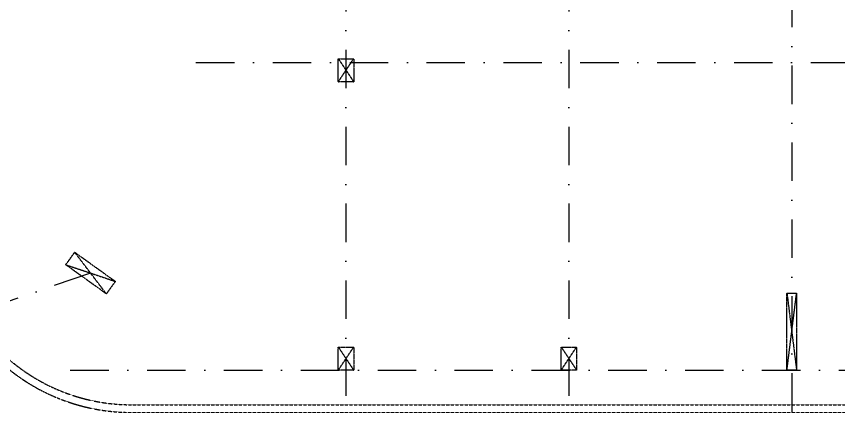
# Model space of a CAD drawing. Header units: millimetres. Extents: x -146681 to 1327256, y -72704 to 46237.
# Drawn here: x 1050759 to 1072153, y -33011 to -22864 of the extents above; entities that cross this region are included whole.
import ezdxf

# ---------------------------------------------------------------- set-up
doc = ezdxf.new("R2010")
doc.units = ezdxf.units.MM
doc.header["$MEASUREMENT"] = 0
for name, pattern in [('DASHDOT', [1, 0.5, -0.25, 0, -0.25]), ('DASHED', [4.5, 3, -1.5]), ('ST_MBDV Cot vach 220805$0$HIDDEN', [0.375, 0.25, -0.125])]:
    doc.linetypes.add(name, pattern=pattern)
for name, color, linetype in [('ccu11-Khuat', 9, 'DASHED'), ('KT-Luoi truc South Tower', 8, 'DASHDOT'), ('ST_MBDV Cot vach 220805$0$AUDIT_I_220805193045-5', 6, 'Continuous')]:
    doc.layers.add(name, color=color, linetype=linetype)
doc.layers.add('KT-Kich thuoc', color=159, linetype='Continuous', lineweight=18)

# ---------------------------------------------------------------- blocks, each defined once
blk = doc.blocks.new('Asix South Tower')
at = {"layer": 'KT-Luoi truc South Tower', "ltscale": 2000}
for p, q in [((-33923, 33491.9), (-33923, -4459.1)), ((-45523, 29903.8), (-45523, -4459.1)), ((-39723, 29903.8), (-39723, -4459.1)), ((-49426.2, 15570.4), (10118.8, 15570.4)), ((-52170.8, 10095.3), (-96381.5, -5168.4)), ((-52698.1, 7570.4), (10118.8, 7570.4))]:
    blk.add_line(p, q, dxfattribs=at)
blk = doc.blocks.new('*U440')
at = {"color": 6, "linetype": 'ST_MBDV Cot vach 220805$0$HIDDEN', "ltscale": 10}
for p, q in [((-75, 825), (-475, -475)), ((-75, -475), (-475, 825))]:
    blk.add_line(p, q, dxfattribs=at)
blk.add_lwpolyline([(-475, -475), (-75, -475), (-75, 825), (-475, 825)], close=True, dxfattribs=at)
blk = doc.blocks.new('*U408')
at = {"color": 6, "linetype": 'ST_MBDV Cot vach 220805$0$HIDDEN', "ltscale": 10}
for p, q in [((-75, 125), (-475, -475)), ((-75, -475), (-475, 125))]:
    blk.add_line(p, q, dxfattribs=at)
blk.add_lwpolyline([(-475, -475), (-75, -475), (-75, 125), (-475, 125)], close=True, dxfattribs=at)
blk = doc.blocks.new('*U409')
at = {"color": 6, "linetype": 'ST_MBDV Cot vach 220805$0$HIDDEN', "ltscale": 10}
for p, q in [((-225, 1525), (-475, -475)), ((-225, -475), (-475, 1525))]:
    blk.add_line(p, q, dxfattribs=at)
blk.add_lwpolyline([(-475, -475), (-225, -475), (-225, 1525), (-475, 1525)], close=True, dxfattribs=at)
blk = doc.blocks.new('*U417')
at = {"color": 6, "linetype": 'ST_MBDV Cot vach 220805$0$HIDDEN', "ltscale": 10}
for p, q in [((-75, 125), (-475, -475)), ((-75, -475), (-475, 125))]:
    blk.add_line(p, q, dxfattribs=at)
blk.add_lwpolyline([(-475, -475), (-75, -475), (-75, 125), (-475, 125)], close=True, dxfattribs=at)
blk = doc.blocks.new('*U434')
at = {"color": 6, "linetype": 'ST_MBDV Cot vach 220805$0$HIDDEN', "ltscale": 10}
for p, q in [((-75, 125), (-475, -475)), ((-75, -475), (-475, 125))]:
    blk.add_line(p, q, dxfattribs=at)
blk.add_lwpolyline([(-475, -475), (-75, -475), (-75, 125), (-475, 125)], close=True, dxfattribs=at)
blk = doc.blocks.new('MBCV-T39')
at = {"layer": 'ST_MBDV Cot vach 220805$0$AUDIT_I_220805193045-5', "linetype": 'ByBlock', "xscale": -1}
for name, p, rotation in [('*U417', (-32525, -11525, 0), 359.9999999999985), ('*U440', (-38916, -17300, 0), 54.35941822448696), ('*U409', (-21000, -19025, 0), 359.9999999999985), ('*U434', (-32525, -19025, 0), 359.9999999999985), ('*U408', (-26725, -19025, 0), 359.9999999999985)]:
    blk.add_blockref(name, p, dxfattribs=dict(at, rotation=rotation))
blk = doc.blocks.new('mbkc-t39')
at = {"elevation": 0}
for points in [[(-26286, 27544), (-26287, 27544), (-28875, 34908, 0.338337), (-32749, 36444), (-62185, 26289, 0.459457), (-64225, 21139), (-55456, 6813, 0.279689), (-50490, 5781), (-27772, 13619, 0.204279), (-27706, 13740), (-27482, 14770, -0.275412), (-26755, 15571), (-22342, 17089, -0.414195), (-21181, 16524), (-12852, -7567, 0.319754), (-8032, -11000), (37106, -11000, 0.36531), (42072, -6689, 0.102434), (42063, -5068), (39621, 6403, 0.132611), (38155, 9202, 0.066499), (37024, 10116, 0.137615), (34943, 10700), (9300, 10700)], [(-26221, 27355), (-26409, 27290), (-29057, 34822, 0.336124), (-32689, 36253), (-62119, 26100, 0.458894), (-64051, 21238), (-55300, 6941, 0.278184), (-50556, 5970), (-27901, 13786), (-27678, 14811, -0.274307), (-26816, 15761), (-22407, 17278, -0.414153), (-20992, 16589), (-12663, -7501, 0.319754), (-8032, -10800), (37104, -10800, 0.365478), (41875, -6654, 0.102721), (41867, -5109), (39426, 6361, 0.13252), (38009, 9065, 0.066443), (36920, 9945, 0.137615), (34943, 10500), (9300, 10500)], [(-53502, 5908, 0.161195), (-50556, 5970), (-27901, 13786), (-27678, 14811, -0.274307), (-26816, 15761), (-22407, 17278, -0.414153), (-20992, 16589), (-12663, -7501, 0.319754), (-8032, -10800), (37104, -10800, 0.151467), (39864, -9900)]]:
    blk.add_lwpolyline(points, format="xyb", dxfattribs=at)
at = {"layer": 'ccu11-Khuat'}
blk.add_blockref('MBCV-T39', (29800, 9600, 0), dxfattribs=at)

msp = doc.modelspace()

# ---------------------------------------------------------------- block references
at = {"layer": 'ccu11-Khuat'}
msp.add_blockref('mbkc-t39', (1061785, -22163.9, 0), dxfattribs=at)
at = {"layer": 'KT-Kich thuoc'}
msp.add_blockref('Asix South Tower', (1104857.6, -39634.4), dxfattribs=at)

doc.saveas('drawing.dxf')
